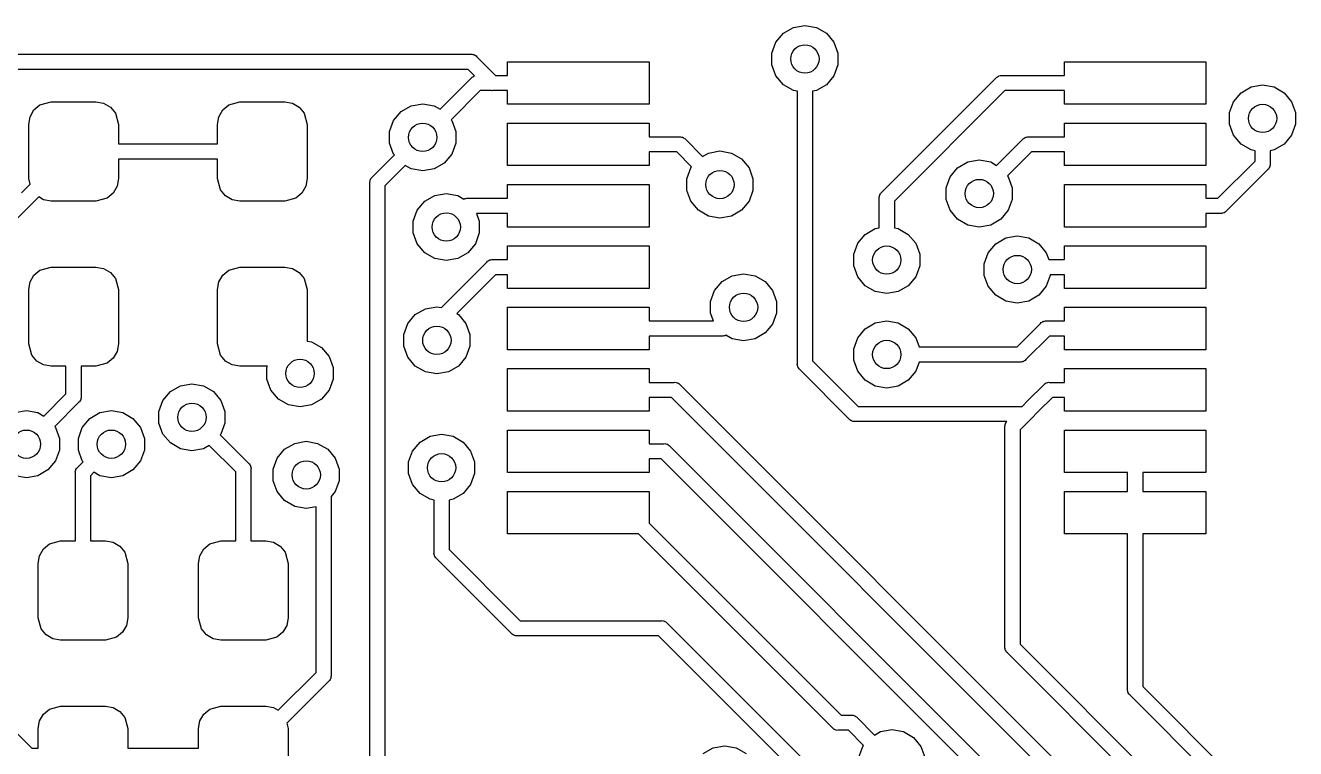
# Model space of a CAD drawing. Extents: x 144.3 to 169.1, y -90.7 to -63.3.
# Drawn here: x 155.59 to 169.05, y -70.97 to -63.31 of the extents above; entities that cross this region are included whole.
import ezdxf

# ---------------------------------------------------------------- set-up
doc = ezdxf.new("R2010")
doc.units = 0
doc.header["$MEASUREMENT"] = 0
doc.layers.add('BLACK', color=7, linetype='CONTINUOUS')

msp = doc.modelspace()

# ---------------------------------------------------------------- linework, layer by layer
at = {"layer": 'BLACK', "linetype": 'CONTINUOUS'}
for p, q in [((163.622, -63.3977), (163.728, -63.336)), ((163.728, -63.336), (163.85, -63.3146)), ((163.85, -63.3146), (163.972, -63.336)), ((163.972, -63.336), (164.078, -63.3977)), ((163.5, -63.6083), (163.542, -63.4923)), ((163.542, -63.4923), (163.622, -63.3977)), ((164.078, -63.3977), (164.158, -63.4923)), ((164.158, -63.4923), (164.2, -63.6083)), ((155.303, -63.62), (160.312, -63.62)), ((160.312, -63.62), (160.322, -63.6191)), ((160.322, -63.6191), (160.332, -63.6218)), ((160.332, -63.6218), (160.343, -63.6237)), ((160.343, -63.6237), (160.346, -63.6255)), ((160.346, -63.6255), (160.349, -63.6264)), ((160.349, -63.6264), (160.358, -63.6325)), ((160.358, -63.6325), (160.367, -63.6378)), ((160.367, -63.6378), (160.374, -63.6459)), ((160.374, -63.6459), (160.573, -63.845)), ((163.5, -63.7317), (163.5, -63.6083)), ((164.2, -63.6083), (164.2, -63.7317)), ((160.282, -63.78), (155.333, -63.78)), ((160.35, -63.8482), (160.282, -63.78)), ((160.7, -63.845), (160.7, -63.7)), ((160.7, -63.7), (162.2, -63.7)), ((162.2, -63.7), (162.2, -64.15)), ((163.542, -63.8477), (163.5, -63.7317)), ((164.2, -63.7317), (164.158, -63.8477)), ((166.6, -63.845), (166.6, -63.7)), ((166.6, -63.7), (168.1, -63.7)), ((168.1, -63.7), (168.1, -64.15)), ((159.984, -64.2024), (160.316, -63.8709)), ((160.316, -63.8709), (160.323, -63.8628)), ((160.323, -63.8628), (160.332, -63.8575)), ((160.332, -63.8575), (160.341, -63.8514)), ((160.341, -63.8514), (160.344, -63.8505)), ((160.344, -63.8505), (160.347, -63.8487)), ((160.347, -63.8487), (160.35, -63.8482)), ((160.573, -63.845), (160.7, -63.845)), ((163.622, -63.9423), (163.542, -63.8477)), ((164.158, -63.8477), (164.078, -63.9423)), ((164.663, -65.0836), (165.876, -63.8709)), ((165.876, -63.8709), (165.883, -63.8628)), ((165.883, -63.8628), (165.892, -63.8575)), ((165.892, -63.8575), (165.901, -63.8514)), ((165.901, -63.8514), (165.904, -63.8505)), ((165.904, -63.8505), (165.907, -63.8487)), ((165.907, -63.8487), (165.918, -63.8468)), ((165.918, -63.8468), (165.928, -63.8441)), ((165.928, -63.8441), (165.939, -63.845)), ((165.939, -63.845), (166.6, -63.845)), ((160.408, -64.005), (160.1, -64.3131)), ((160.529, -64.005), (160.408, -64.005)), ((160.533, -64.0059), (160.529, -64.005)), ((160.543, -64.005), (160.533, -64.0059)), ((160.7, -64.005), (160.543, -64.005)), ((160.7, -64.15), (160.7, -64.005)), ((163.728, -64.004), (163.622, -63.9423)), ((163.77, -64.0113), (163.728, -64.004)), ((163.77, -66.8965), (163.77, -64.0113)), ((163.972, -64.004), (163.93, -64.0113)), ((163.93, -64.0113), (163.93, -66.8669)), ((164.078, -63.9423), (163.972, -64.004)), ((165.968, -64.005), (164.798, -65.1757)), ((166.6, -64.005), (165.968, -64.005)), ((166.6, -64.15), (166.6, -64.005)), ((168.392, -64.1223), (168.472, -64.0277)), ((168.472, -64.0277), (168.578, -63.966)), ((168.578, -63.966), (168.7, -63.9446)), ((168.7, -63.9446), (168.822, -63.966)), ((168.822, -63.966), (168.928, -64.0277)), ((168.928, -64.0277), (169.008, -64.1223)), ((155.681, -64.2098), (155.744, -64.1568)), ((155.744, -64.1568), (155.862, -64.125)), ((155.862, -64.125), (156.338, -64.125)), ((156.338, -64.125), (156.419, -64.1393)), ((156.419, -64.1393), (156.49, -64.1806)), ((156.49, -64.1806), (156.543, -64.2437)), ((157.681, -64.2098), (157.744, -64.1568)), ((157.744, -64.1568), (157.862, -64.125)), ((157.862, -64.125), (158.338, -64.125)), ((158.338, -64.125), (158.419, -64.1393)), ((158.419, -64.1393), (158.49, -64.1806)), ((158.49, -64.1806), (158.543, -64.2437)), ((159.572, -64.2277), (159.678, -64.166)), ((159.678, -64.166), (159.8, -64.1446)), ((159.8, -64.1446), (159.922, -64.166)), ((159.922, -64.166), (159.984, -64.2024)), ((162.2, -64.15), (160.7, -64.15)), ((168.1, -64.15), (166.6, -64.15)), ((168.35, -64.2383), (168.392, -64.1223)), ((169.008, -64.1223), (169.05, -64.2383)), ((155.625, -64.3625), (155.639, -64.2813)), ((155.639, -64.2813), (155.681, -64.2098)), ((156.543, -64.2437), (156.575, -64.3625)), ((157.625, -64.3625), (157.639, -64.2813)), ((157.639, -64.2813), (157.681, -64.2098)), ((158.543, -64.2437), (158.575, -64.3625)), ((159.45, -64.4383), (159.492, -64.3223)), ((159.492, -64.3223), (159.572, -64.2277)), ((160.1, -64.3131), (160.108, -64.3223)), ((160.108, -64.3223), (160.15, -64.4383)), ((168.35, -64.3617), (168.35, -64.2383)), ((169.05, -64.2383), (169.05, -64.3617)), ((155.625, -64.9375), (155.625, -64.3625)), ((156.575, -64.3625), (156.575, -64.57)), ((157.625, -64.57), (157.625, -64.3625)), ((158.575, -64.3625), (158.575, -64.9375)), ((159.45, -64.5617), (159.45, -64.4383)), ((160.15, -64.4383), (160.15, -64.5617)), ((160.7, -64.8), (160.7, -64.35)), ((160.7, -64.35), (162.2, -64.35)), ((162.2, -64.35), (162.2, -64.495)), ((166.6, -64.495), (166.6, -64.35)), ((166.6, -64.35), (168.1, -64.35)), ((168.1, -64.35), (168.1, -64.8)), ((168.392, -64.4777), (168.35, -64.3617)), ((169.05, -64.3617), (169.008, -64.4777)), ((156.575, -64.57), (157.625, -64.57)), ((159.492, -64.6777), (159.45, -64.5617)), ((160.15, -64.5617), (160.108, -64.6777)), ((162.2, -64.495), (162.522, -64.495)), ((162.522, -64.495), (162.532, -64.4941)), ((162.532, -64.4941), (162.542, -64.4968)), ((162.542, -64.4968), (162.553, -64.4987)), ((162.553, -64.4987), (162.556, -64.5005)), ((162.556, -64.5005), (162.559, -64.5014)), ((162.559, -64.5014), (162.568, -64.5075)), ((162.568, -64.5075), (162.577, -64.5128)), ((162.577, -64.5128), (162.584, -64.5209)), ((162.584, -64.5209), (162.766, -64.7024)), ((165.882, -64.7974), (166.158, -64.5209)), ((166.158, -64.5209), (166.165, -64.5128)), ((166.165, -64.5128), (166.174, -64.5075)), ((166.174, -64.5075), (166.183, -64.5014)), ((166.183, -64.5014), (166.187, -64.5005)), ((166.187, -64.5005), (166.19, -64.4987)), ((166.19, -64.4987), (166.2, -64.4968)), ((166.2, -64.4968), (166.21, -64.4941)), ((166.21, -64.4941), (166.221, -64.495)), ((166.221, -64.495), (166.6, -64.495)), ((168.472, -64.5723), (168.392, -64.4777)), ((168.578, -64.634), (168.472, -64.5723)), ((168.928, -64.5723), (168.822, -64.634)), ((169.008, -64.4777), (168.928, -64.5723)), ((157.625, -64.73), (156.575, -64.73)), ((156.575, -64.73), (156.575, -64.9375)), ((157.625, -64.9375), (157.625, -64.73)), ((159.266, -64.921), (159.5, -64.6869)), ((159.5, -64.6869), (159.492, -64.6777)), ((160.108, -64.6777), (160.028, -64.7723)), ((162.492, -64.655), (162.2, -64.655)), ((162.2, -64.655), (162.2, -64.8)), ((162.65, -64.8131), (162.492, -64.655)), ((162.766, -64.7024), (162.828, -64.666)), ((162.828, -64.666), (162.95, -64.6446)), ((162.95, -64.6446), (163.072, -64.666)), ((163.072, -64.666), (163.178, -64.7277)), ((163.178, -64.7277), (163.258, -64.8223)), ((165.576, -64.761), (165.698, -64.7396)), ((165.698, -64.7396), (165.819, -64.761)), ((166.251, -64.655), (165.998, -64.9081)), ((166.6, -64.655), (166.251, -64.655)), ((166.6, -64.8), (166.6, -64.655)), ((168.62, -64.6413), (168.578, -64.634)), ((168.62, -64.7519), (168.62, -64.6413)), ((168.822, -64.634), (168.78, -64.6413)), ((168.78, -64.6413), (168.78, -64.7815)), ((159.616, -64.7976), (159.4, -65.0131)), ((159.678, -64.834), (159.616, -64.7976)), ((159.8, -64.8554), (159.678, -64.834)), ((159.922, -64.834), (159.8, -64.8554)), ((160.028, -64.7723), (159.922, -64.834)), ((162.2, -64.8), (160.7, -64.8)), ((162.6, -64.9383), (162.642, -64.8223)), ((162.642, -64.8223), (162.65, -64.8131)), ((163.258, -64.8223), (163.3, -64.9383)), ((165.39, -64.9173), (165.469, -64.8228)), ((165.469, -64.8228), (165.576, -64.761)), ((165.819, -64.761), (165.882, -64.7974)), ((168.1, -64.8), (166.6, -64.8)), ((168.227, -65.145), (168.62, -64.7519)), ((168.754, -64.844), (168.319, -65.2791)), ((168.762, -64.8372), (168.754, -64.844)), ((168.768, -64.828), (168.762, -64.8372)), ((168.774, -64.8193), (168.768, -64.828)), ((168.775, -64.8159), (168.774, -64.8193)), ((168.776, -64.8128), (168.775, -64.8159)), ((168.778, -64.8023), (168.776, -64.8128)), ((168.781, -64.7921), (168.778, -64.8023)), ((168.78, -64.7815), (168.781, -64.7921)), ((155.549, -65.0876), (155.641, -64.9961)), ((155.641, -64.9961), (155.625, -64.9375)), ((156.575, -64.9375), (156.561, -65.0187)), ((157.657, -65.0562), (157.625, -64.9375)), ((158.575, -64.9375), (158.561, -65.0187)), ((159.239, -64.9729), (159.242, -64.9627)), ((159.24, -64.9835), (159.239, -64.9729)), ((159.24, -71.3669), (159.24, -64.9835)), ((159.242, -64.9627), (159.244, -64.9522)), ((159.244, -64.9522), (159.245, -64.9491)), ((159.245, -64.9491), (159.246, -64.9457)), ((159.246, -64.9457), (159.252, -64.937)), ((159.252, -64.937), (159.258, -64.9278)), ((159.258, -64.9278), (159.266, -64.921)), ((160.7, -65.145), (160.7, -65)), ((160.7, -65), (162.2, -65)), ((162.2, -65), (162.2, -65.45)), ((162.6, -65.0617), (162.6, -64.9383)), ((163.3, -64.9383), (163.3, -65.0617)), ((165.348, -65.0333), (165.39, -64.9173)), ((165.998, -64.9081), (166.005, -64.9173)), ((166.005, -64.9173), (166.048, -65.0333)), ((166.6, -65.45), (166.6, -65)), ((166.6, -65), (168.1, -65)), ((168.1, -65), (168.1, -65.145)), ((155.731, -65.1318), (155.662, -65.2007)), ((155.781, -65.1607), (155.731, -65.1318)), ((156.456, -65.1432), (156.338, -65.175)), ((156.519, -65.0902), (156.456, -65.1432)), ((156.561, -65.0187), (156.519, -65.0902)), ((157.71, -65.1194), (157.657, -65.0562)), ((157.781, -65.1607), (157.71, -65.1194)), ((158.456, -65.1432), (158.338, -65.175)), ((158.519, -65.0902), (158.456, -65.1432)), ((158.561, -65.0187), (158.519, -65.0902)), ((159.4, -65.0131), (159.4, -71.3965)), ((159.822, -65.1777), (159.928, -65.116)), ((159.928, -65.116), (160.05, -65.0946)), ((160.05, -65.0946), (160.172, -65.116)), ((160.172, -65.116), (160.237, -65.1539)), ((160.258, -65.1468), (160.268, -65.1441)), ((160.268, -65.1441), (160.278, -65.145)), ((160.278, -65.145), (160.7, -65.145)), ((162.642, -65.1777), (162.6, -65.0617)), ((163.3, -65.0617), (163.258, -65.1777)), ((164.637, -65.1355), (164.639, -65.1253)), ((164.638, -65.1461), (164.637, -65.1355)), ((164.638, -65.4587), (164.638, -65.1461)), ((164.639, -65.1253), (164.641, -65.1148)), ((164.641, -65.1148), (164.643, -65.1117)), ((164.643, -65.1117), (164.644, -65.1083)), ((164.644, -65.1083), (164.65, -65.0996)), ((164.65, -65.0996), (164.655, -65.0904)), ((164.655, -65.0904), (164.663, -65.0836)), ((165.348, -65.1567), (165.348, -65.0333)), ((166.048, -65.0333), (166.048, -65.1567)), ((168.1, -65.145), (168.227, -65.145)), ((155.662, -65.2007), (155.321, -65.5422)), ((155.662, -65.2007), (155.662, -65.2007)), ((155.862, -65.175), (155.781, -65.1607)), ((156.338, -65.175), (155.862, -65.175)), ((157.862, -65.175), (157.781, -65.1607)), ((158.338, -65.175), (157.862, -65.175)), ((159.7, -65.3883), (159.742, -65.2723)), ((159.742, -65.2723), (159.822, -65.1777)), ((160.237, -65.1539), (160.241, -65.1514)), ((160.241, -65.1514), (160.244, -65.1505)), ((160.244, -65.1505), (160.247, -65.1487)), ((160.247, -65.1487), (160.258, -65.1468)), ((162.722, -65.2723), (162.642, -65.1777)), ((162.828, -65.334), (162.722, -65.2723)), ((163.178, -65.2723), (163.072, -65.334)), ((163.258, -65.1777), (163.178, -65.2723)), ((164.798, -65.1757), (164.798, -65.4587)), ((165.39, -65.2727), (165.348, -65.1567)), ((165.469, -65.3673), (165.39, -65.2727)), ((166.005, -65.2727), (165.926, -65.3673)), ((166.048, -65.1567), (166.005, -65.2727)), ((168.319, -65.2791), (168.312, -65.2872)), ((159.7, -65.5117), (159.7, -65.3883)), ((160.7, -65.305), (160.37, -65.305)), ((160.37, -65.305), (160.4, -65.3883)), ((160.4, -65.3883), (160.4, -65.5117)), ((160.7, -65.45), (160.7, -65.305)), ((162.95, -65.3554), (162.828, -65.334)), ((163.072, -65.334), (162.95, -65.3554)), ((165.576, -65.429), (165.469, -65.3673)), ((165.926, -65.3673), (165.819, -65.429)), ((168.257, -65.305), (168.1, -65.305)), ((168.1, -65.305), (168.1, -65.45)), ((168.267, -65.3059), (168.257, -65.305)), ((168.277, -65.3032), (168.267, -65.3059)), ((168.288, -65.3013), (168.277, -65.3032)), ((168.291, -65.2995), (168.288, -65.3013)), ((168.294, -65.2986), (168.291, -65.2995)), ((168.303, -65.2925), (168.294, -65.2986)), ((168.312, -65.2872), (168.303, -65.2925)), ((159.742, -65.6277), (159.7, -65.5117)), ((160.4, -65.5117), (160.358, -65.6277)), ((162.2, -65.45), (160.7, -65.45)), ((164.41, -65.6223), (164.489, -65.5277)), ((164.489, -65.5277), (164.596, -65.466)), ((164.596, -65.466), (164.638, -65.4587)), ((164.798, -65.4587), (164.839, -65.466)), ((164.839, -65.466), (164.946, -65.5277)), ((164.946, -65.5277), (165.025, -65.6223)), ((165.698, -65.4504), (165.576, -65.429)), ((165.819, -65.429), (165.698, -65.4504)), ((165.978, -65.566), (166.1, -65.5446)), ((166.1, -65.5446), (166.222, -65.566)), ((168.1, -65.45), (166.6, -65.45)), ((159.822, -65.7223), (159.742, -65.6277)), ((160.358, -65.6277), (160.278, -65.7223)), ((160.7, -65.795), (160.7, -65.65)), ((160.7, -65.65), (162.2, -65.65)), ((162.2, -65.65), (162.2, -66.1)), ((164.368, -65.7383), (164.41, -65.6223)), ((165.025, -65.6223), (165.068, -65.7383)), ((165.792, -65.7223), (165.872, -65.6277)), ((165.872, -65.6277), (165.978, -65.566)), ((166.222, -65.566), (166.328, -65.6277)), ((166.328, -65.6277), (166.408, -65.7223)), ((166.6, -65.795), (166.6, -65.65)), ((166.6, -65.65), (168.1, -65.65)), ((168.1, -65.65), (168.1, -66.1)), ((159.928, -65.784), (159.822, -65.7223)), ((160.05, -65.8054), (159.928, -65.784)), ((160.172, -65.784), (160.05, -65.8054)), ((160.278, -65.7223), (160.172, -65.784)), ((160.481, -65.8209), (160.488, -65.8128)), ((160.488, -65.8128), (160.497, -65.8075)), ((160.497, -65.8075), (160.506, -65.8014)), ((160.506, -65.8014), (160.509, -65.8005)), ((160.509, -65.8005), (160.512, -65.7987)), ((160.512, -65.7987), (160.523, -65.7968)), ((160.523, -65.7968), (160.533, -65.7941)), ((160.533, -65.7941), (160.543, -65.795)), ((160.543, -65.795), (160.7, -65.795)), ((164.368, -65.8617), (164.368, -65.7383)), ((165.068, -65.7383), (165.068, -65.8617)), ((165.75, -65.8383), (165.792, -65.7223)), ((166.408, -65.7223), (166.434, -65.795)), ((166.434, -65.795), (166.6, -65.795)), ((155.681, -65.9598), (155.744, -65.9068)), ((155.744, -65.9068), (155.862, -65.875)), ((155.862, -65.875), (156.338, -65.875)), ((156.338, -65.875), (156.419, -65.8893)), ((156.419, -65.8893), (156.49, -65.9306)), ((156.49, -65.9306), (156.543, -65.9937)), ((157.681, -65.9598), (157.744, -65.9068)), ((157.744, -65.9068), (157.862, -65.875)), ((157.862, -65.875), (158.338, -65.875)), ((158.338, -65.875), (158.419, -65.8893)), ((158.419, -65.8893), (158.49, -65.9306)), ((158.49, -65.9306), (158.543, -65.9937)), ((159.999, -66.3032), (160.481, -65.8209)), ((163.078, -65.966), (163.2, -65.9446)), ((163.2, -65.9446), (163.322, -65.966)), ((164.41, -65.9777), (164.368, -65.8617)), ((165.068, -65.8617), (165.025, -65.9777)), ((165.75, -65.9617), (165.75, -65.8383)), ((155.625, -66.1125), (155.639, -66.0313)), ((155.639, -66.0313), (155.681, -65.9598)), ((156.543, -65.9937), (156.575, -66.1125)), ((157.625, -66.1125), (157.639, -66.0313)), ((157.639, -66.0313), (157.681, -65.9598)), ((158.543, -65.9937), (158.575, -66.1125)), ((160.573, -65.955), (160.161, -66.3675)), ((160.7, -65.955), (160.573, -65.955)), ((160.7, -66.1), (160.7, -65.955)), ((162.892, -66.1223), (162.972, -66.0277)), ((162.972, -66.0277), (163.078, -65.966)), ((163.322, -65.966), (163.428, -66.0277)), ((163.428, -66.0277), (163.508, -66.1223)), ((164.489, -66.0723), (164.41, -65.9777)), ((164.596, -66.134), (164.489, -66.0723)), ((164.946, -66.0723), (164.839, -66.134)), ((165.025, -65.9777), (164.946, -66.0723)), ((165.792, -66.0777), (165.75, -65.9617)), ((165.872, -66.1723), (165.792, -66.0777)), ((166.408, -66.0777), (166.328, -66.1723)), ((166.45, -65.9617), (166.408, -66.0777)), ((166.6, -65.955), (166.45, -65.955)), ((166.45, -65.955), (166.45, -65.9617)), ((166.6, -66.1), (166.6, -65.955)), ((155.625, -66.6875), (155.625, -66.1125)), ((156.575, -66.1125), (156.575, -66.6875)), ((157.625, -66.6875), (157.625, -66.1125)), ((158.575, -66.1125), (158.575, -66.6578)), ((162.2, -66.1), (160.7, -66.1)), ((162.85, -66.2383), (162.892, -66.1223)), ((163.508, -66.1223), (163.55, -66.2383)), ((164.718, -66.1554), (164.596, -66.134)), ((164.839, -66.134), (164.718, -66.1554)), ((165.978, -66.234), (165.872, -66.1723)), ((166.328, -66.1723), (166.222, -66.234)), ((168.1, -66.1), (166.6, -66.1)), ((159.722, -66.3777), (159.828, -66.316)), ((159.828, -66.316), (159.95, -66.2946)), ((159.95, -66.2946), (159.999, -66.3032)), ((160.7, -66.75), (160.7, -66.3)), ((160.7, -66.3), (162.2, -66.3)), ((162.2, -66.3), (162.2, -66.445)), ((162.85, -66.3617), (162.85, -66.2383)), ((163.55, -66.2383), (163.55, -66.3617)), ((166.1, -66.2554), (165.978, -66.234)), ((166.222, -66.234), (166.1, -66.2554)), ((166.6, -66.445), (166.6, -66.3)), ((166.6, -66.3), (168.1, -66.3)), ((168.1, -66.3), (168.1, -66.75)), ((159.6, -66.5883), (159.642, -66.4723)), ((159.642, -66.4723), (159.722, -66.3777)), ((160.161, -66.3675), (160.178, -66.3777)), ((160.178, -66.3777), (160.258, -66.4723)), ((160.258, -66.4723), (160.3, -66.5883)), ((162.2, -66.445), (162.88, -66.445)), ((162.88, -66.445), (162.85, -66.3617)), ((163.508, -66.4777), (163.428, -66.5723)), ((163.55, -66.3617), (163.508, -66.4777)), ((164.489, -66.5277), (164.596, -66.466)), ((164.596, -66.466), (164.718, -66.4446)), ((164.718, -66.4446), (164.839, -66.466)), ((164.839, -66.466), (164.946, -66.5277)), ((166.099, -66.72), (166.348, -66.4709)), ((166.348, -66.4709), (166.355, -66.4628)), ((166.355, -66.4628), (166.364, -66.4575)), ((166.364, -66.4575), (166.373, -66.4514)), ((166.373, -66.4514), (166.377, -66.4505)), ((166.377, -66.4505), (166.38, -66.4487)), ((166.38, -66.4487), (166.39, -66.4468)), ((166.39, -66.4468), (166.4, -66.4441)), ((166.4, -66.4441), (166.411, -66.445)), ((166.411, -66.445), (166.6, -66.445)), ((159.6, -66.7117), (159.6, -66.5883)), ((160.3, -66.5883), (160.3, -66.7117)), ((162.972, -66.605), (162.2, -66.605)), ((162.2, -66.605), (162.2, -66.75)), ((162.982, -66.6059), (162.972, -66.605)), ((162.992, -66.6032), (162.982, -66.6059)), ((163.003, -66.6013), (162.992, -66.6032)), ((163.006, -66.5995), (163.003, -66.6013)), ((163.009, -66.5986), (163.006, -66.5995)), ((163.013, -66.5961), (163.009, -66.5986)), ((163.078, -66.634), (163.013, -66.5961)), ((163.428, -66.5723), (163.322, -66.634)), ((164.368, -66.7383), (164.41, -66.6223)), ((164.41, -66.6223), (164.489, -66.5277)), ((164.946, -66.5277), (165.025, -66.6223)), ((165.025, -66.6223), (165.061, -66.72)), ((166.441, -66.605), (166.191, -66.8541)), ((166.6, -66.605), (166.441, -66.605)), ((166.6, -66.75), (166.6, -66.605)), ((155.657, -66.8062), (155.625, -66.6875)), ((156.575, -66.6875), (156.561, -66.7687)), ((157.657, -66.8062), (157.625, -66.6875)), ((158.575, -66.6578), (158.622, -66.666)), ((158.622, -66.666), (158.728, -66.7277)), ((158.728, -66.7277), (158.808, -66.8223)), ((159.642, -66.8277), (159.6, -66.7117)), ((160.3, -66.7117), (160.258, -66.8277)), ((162.2, -66.75), (160.7, -66.75)), ((163.2, -66.6554), (163.078, -66.634)), ((163.322, -66.634), (163.2, -66.6554)), ((164.368, -66.8617), (164.368, -66.7383)), ((165.061, -66.72), (166.099, -66.72)), ((168.1, -66.75), (166.6, -66.75)), ((155.71, -66.8694), (155.657, -66.8062)), ((155.781, -66.9107), (155.71, -66.8694)), ((156.456, -66.8932), (156.338, -66.925)), ((156.519, -66.8402), (156.456, -66.8932)), ((156.561, -66.7687), (156.519, -66.8402)), ((157.71, -66.8694), (157.657, -66.8062)), ((157.781, -66.9107), (157.71, -66.8694)), ((158.808, -66.8223), (158.85, -66.9383)), ((159.722, -66.9223), (159.642, -66.8277)), ((160.258, -66.8277), (160.178, -66.9223)), ((163.93, -66.8669), (164.413, -67.35)), ((164.41, -66.9777), (164.368, -66.8617)), ((165.061, -66.88), (165.025, -66.9777)), ((166.129, -66.88), (165.061, -66.88)), ((166.139, -66.8809), (166.129, -66.88)), ((166.15, -66.8782), (166.139, -66.8809)), ((166.16, -66.8763), (166.15, -66.8782)), ((166.163, -66.8745), (166.16, -66.8763)), ((166.167, -66.8736), (166.163, -66.8745)), ((166.175, -66.8675), (166.167, -66.8736)), ((166.185, -66.8622), (166.175, -66.8675)), ((166.191, -66.8541), (166.185, -66.8622)), ((155.862, -66.925), (155.781, -66.9107)), ((156.02, -66.925), (155.862, -66.925)), ((156.02, -67.2178), (156.02, -66.925)), ((156.338, -66.925), (156.18, -66.925)), ((156.18, -66.925), (156.18, -67.2474)), ((157.862, -66.925), (157.781, -66.9107)), ((158.155, -66.925), (157.862, -66.925)), ((158.15, -66.9383), (158.155, -66.925)), ((158.15, -67.0617), (158.15, -66.9383)), ((158.85, -66.9383), (158.85, -67.0617)), ((159.828, -66.984), (159.722, -66.9223)), ((159.95, -67.0054), (159.828, -66.984)), ((160.072, -66.984), (159.95, -67.0054)), ((160.178, -66.9223), (160.072, -66.984)), ((160.7, -67.4), (160.7, -66.95)), ((160.7, -66.95), (162.2, -66.95)), ((162.2, -66.95), (162.2, -67.095)), ((163.769, -66.9071), (163.77, -66.8965)), ((163.772, -66.9173), (163.769, -66.9071)), ((163.774, -66.9278), (163.772, -66.9173)), ((163.775, -66.9309), (163.774, -66.9278)), ((163.776, -66.9343), (163.775, -66.9309)), ((163.782, -66.943), (163.776, -66.9343)), ((163.788, -66.9522), (163.782, -66.943)), ((163.796, -66.959), (163.788, -66.9522)), ((164.321, -67.4841), (163.796, -66.959)), ((164.489, -67.0723), (164.41, -66.9777)), ((165.025, -66.9777), (164.946, -67.0723)), ((166.6, -67.095), (166.6, -66.95)), ((166.6, -66.95), (168.1, -66.95)), ((168.1, -66.95), (168.1, -67.4)), ((157.126, -67.1928), (157.233, -67.1311)), ((157.233, -67.1311), (157.355, -67.1097)), ((157.355, -67.1097), (157.476, -67.1311)), ((157.476, -67.1311), (157.583, -67.1928)), ((158.192, -67.1777), (158.15, -67.0617)), ((158.85, -67.0617), (158.808, -67.1777)), ((162.2, -67.095), (162.466, -67.095)), ((162.466, -67.095), (162.477, -67.0941)), ((162.477, -67.0941), (162.487, -67.0968)), ((162.487, -67.0968), (162.498, -67.0987)), ((162.498, -67.0987), (162.501, -67.1005)), ((162.501, -67.1005), (162.504, -67.1014)), ((162.504, -67.1014), (162.513, -67.1075)), ((162.513, -67.1075), (162.522, -67.1128)), ((162.522, -67.1128), (162.529, -67.1209)), ((162.529, -67.1209), (166.954, -71.546)), ((164.596, -67.134), (164.489, -67.0723)), ((164.718, -67.1554), (164.596, -67.134)), ((164.839, -67.134), (164.718, -67.1554)), ((164.946, -67.0723), (164.839, -67.134)), ((166.213, -67.2885), (166.381, -67.1209)), ((166.381, -67.1209), (166.388, -67.1128)), ((166.388, -67.1128), (166.397, -67.1075)), ((166.397, -67.1075), (166.406, -67.1014)), ((166.406, -67.1014), (166.409, -67.1005)), ((166.409, -67.1005), (166.412, -67.0987)), ((166.412, -67.0987), (166.423, -67.0968)), ((166.423, -67.0968), (166.433, -67.0941)), ((166.433, -67.0941), (166.443, -67.095)), ((166.443, -67.095), (166.6, -67.095)), ((155.785, -67.4524), (156.02, -67.2178)), ((156.168, -67.294), (156.162, -67.3031)), ((156.174, -67.2853), (156.168, -67.294)), ((156.175, -67.2818), (156.174, -67.2853)), ((156.176, -67.2787), (156.175, -67.2818)), ((156.178, -67.2683), (156.176, -67.2787)), ((156.181, -67.258), (156.178, -67.2683)), ((156.18, -67.2474), (156.181, -67.258)), ((157.005, -67.4034), (157.047, -67.2874)), ((157.047, -67.2874), (157.126, -67.1928)), ((157.583, -67.1928), (157.662, -67.2874)), ((157.662, -67.2874), (157.705, -67.4034)), ((158.272, -67.2723), (158.192, -67.1777)), ((158.378, -67.334), (158.272, -67.2723)), ((158.728, -67.2723), (158.622, -67.334)), ((158.808, -67.1777), (158.728, -67.2723)), ((162.437, -67.255), (162.2, -67.255)), ((162.2, -67.255), (162.2, -67.4)), ((166.82, -71.6382), (162.437, -67.255)), ((166.152, -67.35), (166.213, -67.2885)), ((166.213, -67.2885), (166.213, -67.2885)), ((166.473, -67.255), (166.327, -67.4016)), ((166.6, -67.255), (166.473, -67.255)), ((166.6, -67.4), (166.6, -67.255)), ((155.479, -67.416), (155.601, -67.3946)), ((155.601, -67.3946), (155.722, -67.416)), ((155.722, -67.416), (155.785, -67.4524)), ((156.154, -67.31), (155.901, -67.5631)), ((156.162, -67.3031), (156.154, -67.31)), ((156.272, -67.4777), (156.379, -67.416)), ((156.379, -67.416), (156.501, -67.3946)), ((156.501, -67.3946), (156.622, -67.416)), ((156.622, -67.416), (156.729, -67.4777)), ((157.005, -67.5268), (157.005, -67.4034)), ((157.705, -67.4034), (157.705, -67.5268)), ((158.5, -67.3554), (158.378, -67.334)), ((158.622, -67.334), (158.5, -67.3554)), ((162.2, -67.4), (160.7, -67.4)), ((164.413, -67.35), (166.152, -67.35)), ((166.327, -67.4016), (166.244, -67.4841)), ((166.327, -67.4016), (166.327, -67.4016)), ((168.1, -67.4), (166.6, -67.4)), ((155.901, -67.5631), (155.909, -67.5723)), ((156.193, -67.5723), (156.272, -67.4777)), ((156.729, -67.4777), (156.809, -67.5723)), ((157.047, -67.6428), (157.005, -67.5268)), ((157.705, -67.5268), (157.662, -67.6428)), ((164.328, -67.4922), (164.321, -67.4841)), ((164.337, -67.4975), (164.328, -67.4922)), ((164.346, -67.5036), (164.337, -67.4975)), ((164.349, -67.5045), (164.346, -67.5036)), ((164.352, -67.5063), (164.349, -67.5045)), ((164.363, -67.5082), (164.352, -67.5063)), ((164.373, -67.5109), (164.363, -67.5082)), ((164.383, -67.51), (164.373, -67.5109)), ((165.991, -67.51), (164.383, -67.51)), ((165.969, -67.5579), (165.972, -67.5477)), ((165.97, -67.5685), (165.969, -67.5579)), ((165.97, -69.8965), (165.97, -67.5685)), ((165.972, -67.5477), (165.974, -67.5372)), ((165.974, -67.5372), (165.975, -67.5341)), ((165.975, -67.5341), (165.976, -67.5307)), ((165.976, -67.5307), (165.982, -67.522)), ((165.982, -67.522), (165.988, -67.5128)), ((165.988, -67.5128), (165.991, -67.51)), ((166.234, -67.494), (166.13, -67.5981)), ((166.237, -67.4922), (166.234, -67.494)), ((166.244, -67.4841), (166.237, -67.4922)), ((155.909, -67.5723), (155.951, -67.6883)), ((155.951, -67.6883), (155.951, -67.8117)), ((156.151, -67.6883), (156.193, -67.5723)), ((156.151, -67.8117), (156.151, -67.6883)), ((156.809, -67.5723), (156.851, -67.6883)), ((156.851, -67.6883), (156.851, -67.8117)), ((157.126, -67.7373), (157.047, -67.6428)), ((157.662, -67.6428), (157.655, -67.652)), ((157.655, -67.652), (157.954, -67.9514)), ((159.772, -67.7277), (159.878, -67.666)), ((159.878, -67.666), (160, -67.6446)), ((160, -67.6446), (160.122, -67.666)), ((160.122, -67.666), (160.228, -67.7277)), ((160.7, -68.05), (160.7, -67.6)), ((160.7, -67.6), (162.2, -67.6)), ((162.2, -67.6), (162.2, -67.745)), ((166.13, -67.5981), (166.13, -69.8669)), ((166.6, -68.05), (166.6, -67.6)), ((166.6, -67.6), (168.1, -67.6)), ((168.1, -67.6), (168.1, -68.05)), ((155.951, -67.8117), (155.909, -67.9277)), ((156.193, -67.9277), (156.151, -67.8117)), ((156.851, -67.8117), (156.809, -67.9277)), ((157.233, -67.799), (157.126, -67.7373)), ((157.355, -67.8205), (157.233, -67.799)), ((157.476, -67.799), (157.355, -67.8205)), ((157.539, -67.7627), (157.476, -67.799)), ((157.82, -68.0436), (157.539, -67.7627)), ((158.258, -67.8974), (158.337, -67.8029)), ((158.337, -67.8029), (158.444, -67.7411)), ((158.444, -67.7411), (158.566, -67.7197)), ((158.566, -67.7197), (158.687, -67.7411)), ((158.687, -67.7411), (158.794, -67.8029)), ((158.794, -67.8029), (158.874, -67.8974)), ((159.65, -67.9383), (159.692, -67.8223)), ((159.692, -67.8223), (159.772, -67.7277)), ((160.228, -67.7277), (160.308, -67.8223)), ((160.308, -67.8223), (160.35, -67.9383)), ((162.2, -67.745), (162.357, -67.745)), ((162.357, -67.745), (162.367, -67.7441)), ((162.367, -67.7441), (162.377, -67.7468)), ((162.377, -67.7468), (162.388, -67.7487)), ((162.388, -67.7487), (162.391, -67.7505)), ((162.391, -67.7505), (162.394, -67.7514)), ((162.394, -67.7514), (162.403, -67.7575)), ((162.403, -67.7575), (162.412, -67.7628)), ((162.412, -67.7628), (162.419, -67.7709)), ((162.419, -67.7709), (166.061, -71.4129)), ((155.909, -67.9277), (155.829, -68.0223)), ((156.146, -67.9919), (156.201, -67.9369)), ((156.201, -67.9369), (156.193, -67.9277)), ((156.809, -67.9277), (156.729, -68.0223)), ((157.954, -67.9514), (157.962, -67.9582)), ((157.962, -67.9582), (157.968, -67.9674)), ((157.968, -67.9674), (157.974, -67.9761)), ((158.216, -68.0134), (158.258, -67.8974)), ((158.874, -67.8974), (158.916, -68.0134)), ((159.65, -68.0617), (159.65, -67.9383)), ((160.35, -67.9383), (160.35, -68.0617)), ((162.327, -67.905), (162.2, -67.905)), ((162.2, -67.905), (162.2, -68.05)), ((165.927, -71.5051), (162.327, -67.905)), ((155.601, -68.1054), (155.479, -68.084)), ((155.722, -68.084), (155.601, -68.1054)), ((155.829, -68.0223), (155.722, -68.084)), ((156.119, -68.0438), (156.122, -68.0336)), ((156.12, -68.0544), (156.119, -68.0438)), ((156.12, -68.775), (156.12, -68.0544)), ((156.122, -68.0336), (156.124, -68.0231)), ((156.124, -68.0231), (156.125, -68.0201)), ((156.125, -68.0201), (156.126, -68.0166)), ((156.126, -68.0166), (156.132, -68.0079)), ((156.132, -68.0079), (156.138, -67.9987)), ((156.138, -67.9987), (156.146, -67.9919)), ((156.316, -68.0476), (156.28, -68.0841)), ((156.28, -68.0841), (156.28, -68.775)), ((156.379, -68.084), (156.316, -68.0476)), ((156.501, -68.1054), (156.379, -68.084)), ((156.622, -68.084), (156.501, -68.1054)), ((156.729, -68.0223), (156.622, -68.084)), ((157.82, -68.775), (157.82, -68.0436)), ((157.974, -67.9761), (157.975, -67.9796)), ((157.975, -67.9796), (157.976, -67.9827)), ((157.976, -67.9827), (157.978, -67.9931)), ((157.978, -67.9931), (157.981, -68.0034)), ((157.981, -68.0034), (157.98, -68.0139)), ((157.98, -68.0139), (157.98, -68.775)), ((158.216, -68.1368), (158.216, -68.0134)), ((158.916, -68.0134), (158.916, -68.1368)), ((159.692, -68.1777), (159.65, -68.0617)), ((160.35, -68.0617), (160.308, -68.1777)), ((162.2, -68.05), (160.7, -68.05)), ((167.27, -68.05), (166.6, -68.05)), ((167.27, -68.25), (167.27, -68.05)), ((168.1, -68.05), (167.43, -68.05)), ((167.43, -68.05), (167.43, -68.25)), ((158.258, -68.2528), (158.216, -68.1368)), ((158.916, -68.1368), (158.874, -68.2528)), ((159.772, -68.2723), (159.692, -68.1777)), ((160.308, -68.1777), (160.228, -68.2723)), ((158.337, -68.3474), (158.258, -68.2528)), ((158.444, -68.4091), (158.337, -68.3474)), ((158.874, -68.2528), (158.83, -68.3048)), ((158.83, -68.3048), (158.83, -70.1965)), ((159.878, -68.334), (159.772, -68.2723)), ((159.92, -68.3413), (159.878, -68.334)), ((159.92, -68.8965), (159.92, -68.3413)), ((160.122, -68.334), (160.08, -68.3413)), ((160.08, -68.3413), (160.08, -68.8669)), ((160.228, -68.2723), (160.122, -68.334)), ((160.7, -68.7), (160.7, -68.25)), ((160.7, -68.25), (162.2, -68.25)), ((162.2, -68.25), (162.2, -68.5869)), ((166.6, -68.7), (166.6, -68.25)), ((166.6, -68.25), (167.27, -68.25)), ((167.43, -68.25), (168.1, -68.25)), ((168.1, -68.25), (168.1, -68.7)), ((158.566, -68.4305), (158.444, -68.4091)), ((158.67, -68.4121), (158.566, -68.4305)), ((158.67, -70.1669), (158.67, -68.4121)), ((162.2, -68.5869), (164.233, -70.62)), ((153.388, -68.7), (155.658, -70.97)), ((155.844, -68.8068), (155.963, -68.775)), ((155.963, -68.775), (156.12, -68.775)), ((156.28, -68.775), (156.438, -68.775)), ((156.438, -68.775), (156.519, -68.7893)), ((157.544, -68.8068), (157.662, -68.775)), ((157.662, -68.775), (157.82, -68.775)), ((157.98, -68.775), (158.137, -68.775)), ((158.137, -68.775), (158.219, -68.7893)), ((162.087, -68.7), (160.7, -68.7)), ((164.141, -70.7541), (162.087, -68.7)), ((167.27, -68.7), (166.6, -68.7)), ((167.27, -70.3465), (167.27, -68.7)), ((168.1, -68.7), (167.43, -68.7)), ((167.43, -68.7), (167.43, -70.3169)), ((155.739, -68.9313), (155.781, -68.8598)), ((155.781, -68.8598), (155.844, -68.8068)), ((156.519, -68.7893), (156.59, -68.8306)), ((156.59, -68.8306), (156.643, -68.8937)), ((156.643, -68.8937), (156.675, -69.0125)), ((157.439, -68.9313), (157.481, -68.8598)), ((157.481, -68.8598), (157.544, -68.8068)), ((158.219, -68.7893), (158.29, -68.8306)), ((158.29, -68.8306), (158.343, -68.8937)), ((158.343, -68.8937), (158.375, -69.0125)), ((159.919, -68.9071), (159.92, -68.8965)), ((159.922, -68.9173), (159.919, -68.9071)), ((160.08, -68.8669), (160.833, -69.62)), ((155.725, -69.0125), (155.739, -68.9313)), ((155.725, -69.5875), (155.725, -69.0125)), ((156.675, -69.0125), (156.675, -69.5875)), ((157.425, -69.0125), (157.439, -68.9313)), ((157.425, -69.5875), (157.425, -69.0125)), ((158.375, -69.0125), (158.375, -69.5875)), ((159.924, -68.9278), (159.922, -68.9173)), ((159.925, -68.9309), (159.924, -68.9278)), ((159.926, -68.9343), (159.925, -68.9309)), ((159.932, -68.943), (159.926, -68.9343)), ((159.938, -68.9522), (159.932, -68.943)), ((159.946, -68.959), (159.938, -68.9522)), ((160.741, -69.7541), (159.946, -68.959)), ((155.757, -69.7062), (155.725, -69.5875)), ((156.675, -69.5875), (156.661, -69.6687)), ((157.457, -69.7062), (157.425, -69.5875)), ((158.375, -69.5875), (158.361, -69.6687)), ((155.81, -69.7694), (155.757, -69.7062)), ((156.661, -69.6687), (156.619, -69.7402)), ((157.51, -69.7694), (157.457, -69.7062)), ((158.361, -69.6687), (158.319, -69.7402)), ((160.833, -69.62), (162.329, -69.62)), ((162.329, -69.62), (162.339, -69.6191)), ((162.339, -69.6191), (162.35, -69.6218)), ((162.35, -69.6218), (162.36, -69.6237)), ((162.36, -69.6237), (162.363, -69.6255)), ((162.363, -69.6255), (162.367, -69.6264)), ((162.367, -69.6264), (162.375, -69.6325)), ((162.375, -69.6325), (162.385, -69.6378)), ((162.385, -69.6378), (162.391, -69.6459)), ((162.391, -69.6459), (163.895, -71.1492)), ((155.881, -69.8107), (155.81, -69.7694)), ((155.963, -69.825), (155.881, -69.8107)), ((156.438, -69.825), (155.963, -69.825)), ((156.556, -69.7932), (156.438, -69.825)), ((156.619, -69.7402), (156.556, -69.7932)), ((157.581, -69.8107), (157.51, -69.7694)), ((157.662, -69.825), (157.581, -69.8107)), ((158.137, -69.825), (157.662, -69.825)), ((158.256, -69.7932), (158.137, -69.825)), ((158.319, -69.7402), (158.256, -69.7932)), ((160.748, -69.7622), (160.741, -69.7541)), ((160.757, -69.7675), (160.748, -69.7622)), ((160.766, -69.7736), (160.757, -69.7675)), ((160.769, -69.7745), (160.766, -69.7736)), ((160.772, -69.7763), (160.769, -69.7745)), ((160.783, -69.7782), (160.772, -69.7763)), ((160.793, -69.7809), (160.783, -69.7782)), ((160.803, -69.78), (160.793, -69.7809)), ((162.299, -69.78), (160.803, -69.78)), ((163.761, -71.2414), (162.299, -69.78)), ((165.969, -69.9071), (165.97, -69.8965)), ((165.972, -69.9173), (165.969, -69.9071)), ((165.974, -69.9278), (165.972, -69.9173)), ((165.975, -69.9309), (165.974, -69.9278)), ((165.976, -69.9343), (165.975, -69.9309)), ((165.982, -69.943), (165.976, -69.9343)), ((165.988, -69.9522), (165.982, -69.943)), ((165.996, -69.959), (165.988, -69.9522)), ((168.15, -72.1131), (165.996, -69.959)), ((166.13, -69.8669), (168.284, -72.021)), ((158.269, -70.5682), (158.67, -70.1669)), ((158.804, -70.259), (158.359, -70.7039)), ((158.812, -70.2522), (158.804, -70.259)), ((158.818, -70.243), (158.812, -70.2522)), ((158.824, -70.2343), (158.818, -70.243)), ((158.825, -70.2309), (158.824, -70.2343)), ((158.826, -70.2278), (158.825, -70.2309)), ((158.828, -70.2173), (158.826, -70.2278)), ((158.831, -70.2071), (158.828, -70.2173)), ((158.83, -70.1965), (158.831, -70.2071)), ((167.269, -70.3571), (167.27, -70.3465)), ((167.272, -70.3673), (167.269, -70.3571)), ((167.274, -70.3778), (167.272, -70.3673)), ((167.275, -70.3809), (167.274, -70.3778)), ((167.276, -70.3843), (167.275, -70.3809)), ((167.282, -70.393), (167.276, -70.3843)), ((167.288, -70.4022), (167.282, -70.393)), ((167.43, -70.3169), (168.644, -71.531)), ((155.844, -70.5568), (155.963, -70.525)), ((155.963, -70.525), (156.438, -70.525)), ((156.438, -70.525), (156.519, -70.5393)), ((157.544, -70.5568), (157.662, -70.525)), ((157.662, -70.525), (158.137, -70.525)), ((158.137, -70.525), (158.219, -70.5393)), ((167.296, -70.409), (167.288, -70.4022)), ((168.51, -71.6231), (167.296, -70.409)), ((155.739, -70.6813), (155.781, -70.6098)), ((155.781, -70.6098), (155.844, -70.5568)), ((156.519, -70.5393), (156.59, -70.5806)), ((156.59, -70.5806), (156.643, -70.6437)), ((156.643, -70.6437), (156.675, -70.7625)), ((157.439, -70.6813), (157.481, -70.6098)), ((157.481, -70.6098), (157.544, -70.5568)), ((158.219, -70.5393), (158.269, -70.5682)), ((164.233, -70.62), (164.341, -70.62)), ((164.341, -70.62), (164.351, -70.6191)), ((164.351, -70.6191), (164.361, -70.6218)), ((164.361, -70.6218), (164.372, -70.6237)), ((164.372, -70.6237), (164.375, -70.6255)), ((164.375, -70.6255), (164.378, -70.6264)), ((164.378, -70.6264), (164.387, -70.6325)), ((164.387, -70.6325), (164.396, -70.6378)), ((164.396, -70.6378), (164.403, -70.6459)), ((164.403, -70.6459), (164.588, -70.8303)), ((155.725, -70.7625), (155.739, -70.6813)), ((155.725, -70.97), (155.725, -70.7625)), ((156.675, -70.7625), (156.675, -70.97)), ((157.425, -70.7625), (157.439, -70.6813)), ((157.425, -70.97), (157.425, -70.7625)), ((158.359, -70.7039), (158.375, -70.7625)), ((158.375, -70.7625), (158.375, -71.3375)), ((164.148, -70.7622), (164.141, -70.7541)), ((164.157, -70.7675), (164.148, -70.7622)), ((164.166, -70.7736), (164.157, -70.7675)), ((164.169, -70.7745), (164.166, -70.7736)), ((164.172, -70.7763), (164.169, -70.7745)), ((164.183, -70.7782), (164.172, -70.7763)), ((164.193, -70.7809), (164.183, -70.7782)), ((164.203, -70.78), (164.193, -70.7809)), ((164.311, -70.78), (164.203, -70.78)), ((164.472, -70.9411), (164.311, -70.78)), ((164.588, -70.8303), (164.65, -70.794)), ((164.65, -70.794), (164.772, -70.7726)), ((164.772, -70.7726), (164.894, -70.794)), ((164.894, -70.794), (165, -70.8557)), ((165, -70.8557), (165.08, -70.9503)), ((155.658, -70.97), (155.725, -70.97)), ((156.675, -70.97), (157.425, -70.97)), ((162.772, -71.0277), (162.878, -70.966)), ((162.878, -70.966), (163, -70.9446)), ((163, -70.9446), (163.122, -70.966)), ((163.122, -70.966), (163.228, -71.0277)), ((164.422, -71.0663), (164.464, -70.9503)), ((164.464, -70.9503), (164.472, -70.9411)), ((165.08, -70.9503), (165.122, -71.0663))]:
    msp.add_line(p, q, dxfattribs=at)
at = {"layer": 'BLACK'}
for centre in [(163.85, -63.67), (168.7, -64.3), (159.8, -64.5), (162.95, -65), (165.698, -65.095), (160.05, -65.45), (164.718, -65.8), (166.1, -65.9), (163.2, -66.3), (159.95, -66.65), (164.718, -66.8), (158.5, -67), (157.355, -67.4651), (155.601, -67.75), (156.501, -67.75), (158.566, -68.0751), (160, -68)]:
    msp.add_circle(centre, 0.15, dxfattribs=at)

doc.saveas('drawing.dxf')
